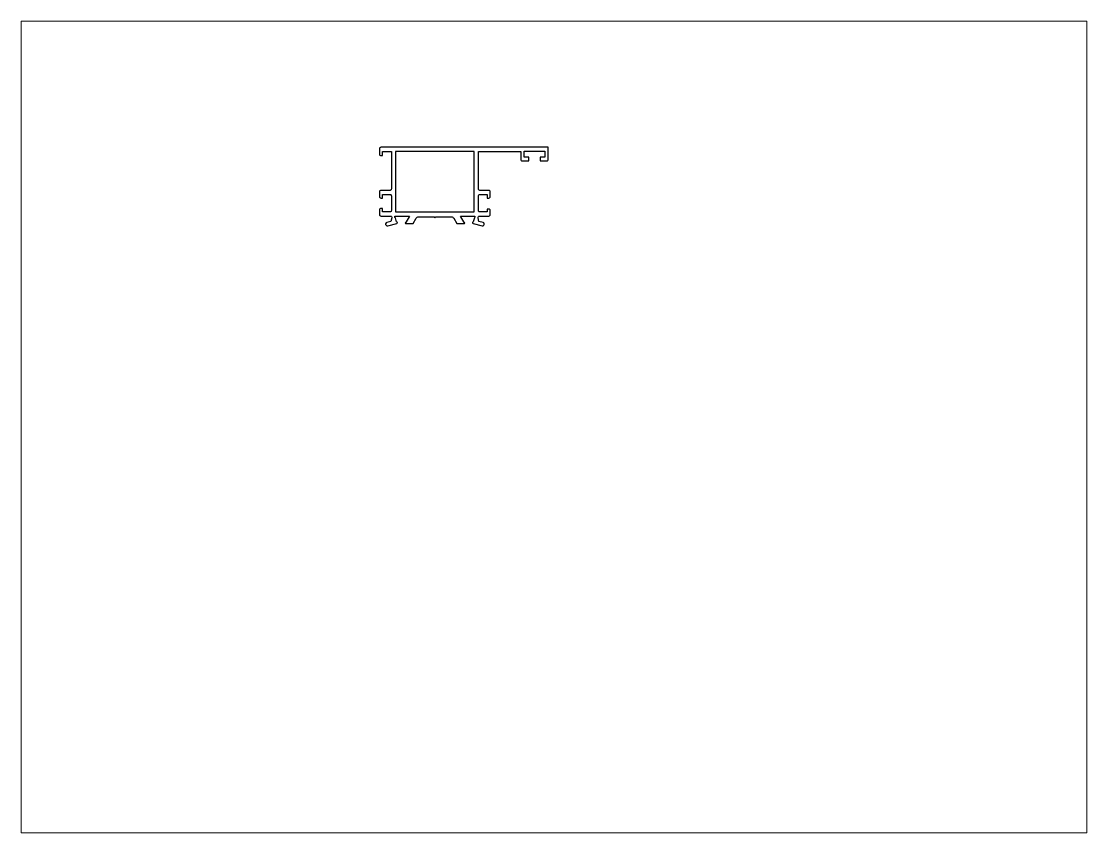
# Paper-space layout 'Layout1' of a CAD drawing. Extents: x 27 to 240, y 20 to 183.
# The model-space entities are those that its viewports show. They can reach past a viewport. Long polylines and large blocks are cut down to what shows.
import ezdxf

# ---------------------------------------------------------------- set-up
doc = ezdxf.new("R2010")
doc.units = 0
doc.header["$LTSCALE"] = 15
doc.layers.get('0').update_dxf_attribs({"linetype": 'CONTINUOUS'})
doc.layers.add('ERCAN', color=220, linetype='CONTINUOUS')

msp = doc.modelspace()

# ---------------------------------------------------------------- linework, layer by layer
at = {"layer": 'ERCAN', "color": 0}
msp.add_lwpolyline([(131.65, 216.51, -0.414214), (131.15, 216.01), (127.85, 216.01, 0.414214), (127.35, 215.51), (127.35, 213.72, 0.414214), (127.85, 213.22), (128.45, 213.22), (128.45, 214.51), (131.15, 214.51, -0.414214), (131.65, 214.01), (131.65, 208.71, -0.414214), (131.15, 208.21), (128.45, 208.21), (128.45, 209.42), (127.85, 209.42, 0.414214), (127.35, 208.92), (127.35, 207.21, 0.414214), (127.85, 206.71), (131.28, 206.71, -0.475398), (131.77, 206.1), (131.49, 204.76), (129.98, 204.37, 1.019099), (130.29, 203.21), (133.61, 204.03, 0.888706), (133.53, 204.62), (133.13, 206.11, -1), (133.13, 206.71), (138.16, 206.71), (136.83, 204.41, 1), (136.83, 204.01), (139.49, 204.01), (140.58, 205.91, -0.267949), (141.45, 206.41), (147.1, 206.41), (147.4, 206.11), (147.7, 206.41), (153.36, 206.41, -0.267949), (154.22, 205.91), (155.32, 204.01), (157.98, 204.01, 1), (157.98, 204.41), (156.65, 206.71), (161.68, 206.71, -1), (161.68, 206.11), (161.27, 204.62, 0.888706), (161.2, 204.03), (164.51, 203.21, 1.019099), (164.83, 204.37), (163.32, 204.76), (163.04, 206.11, -0.475398), (163.53, 206.71), (166.95, 206.71, 0.414214), (167.45, 207.21), (167.45, 208.72, 0.414214), (166.95, 209.22), (166.35, 209.22), (166.35, 208.21), (163.65, 208.21, -0.414214), (163.15, 208.71), (163.15, 214.01, -0.414214), (163.65, 214.51), (166.35, 214.51), (166.35, 213.22), (166.95, 213.22, 0.414214), (167.45, 213.72), (167.45, 215.51, 0.414214), (166.95, 216.01), (163.65, 216.01, -0.414214), (163.15, 216.51), (163.15, 230.12), (178.45, 230.12), (178.45, 227.22, 0.414214), (178.95, 226.72), (181.45, 226.72), (181.45, 228.02), (179.75, 228.02), (179.75, 230.22), (187.15, 230.22), (187.15, 228.02), (185.45, 228.02), (185.45, 226.72), (187.95, 226.72, 0.414214), (188.45, 227.22), (188.45, 231.62), (131.45, 231.62), (127.85, 231.62, 0.414214), (127.35, 231.12), (127.35, 229.13, 0.414214), (127.85, 228.63), (128.45, 228.63), (128.45, 230.12), (131.65, 230.12)], format="xyb", close=True, dxfattribs=at)
msp.add_lwpolyline([(161.65, 230.12), (133.15, 230.12), (133.15, 208.21), (161.65, 208.21)], close=True, dxfattribs=at)

psp = doc.layouts.get("Layout1")

# ---------------------------------------------------------------- viewports
at = {"layer": '0', "color": 0, "linetype": 'BYBLOCK', "ltscale": 0.05}
psp.add_viewport(center=(133.35, 101.6), size=(213.36, 162.56), view_center_point=(190.51, 130.3), view_height=293.8955, dxfattribs=at)

doc.saveas('drawing.dxf')
